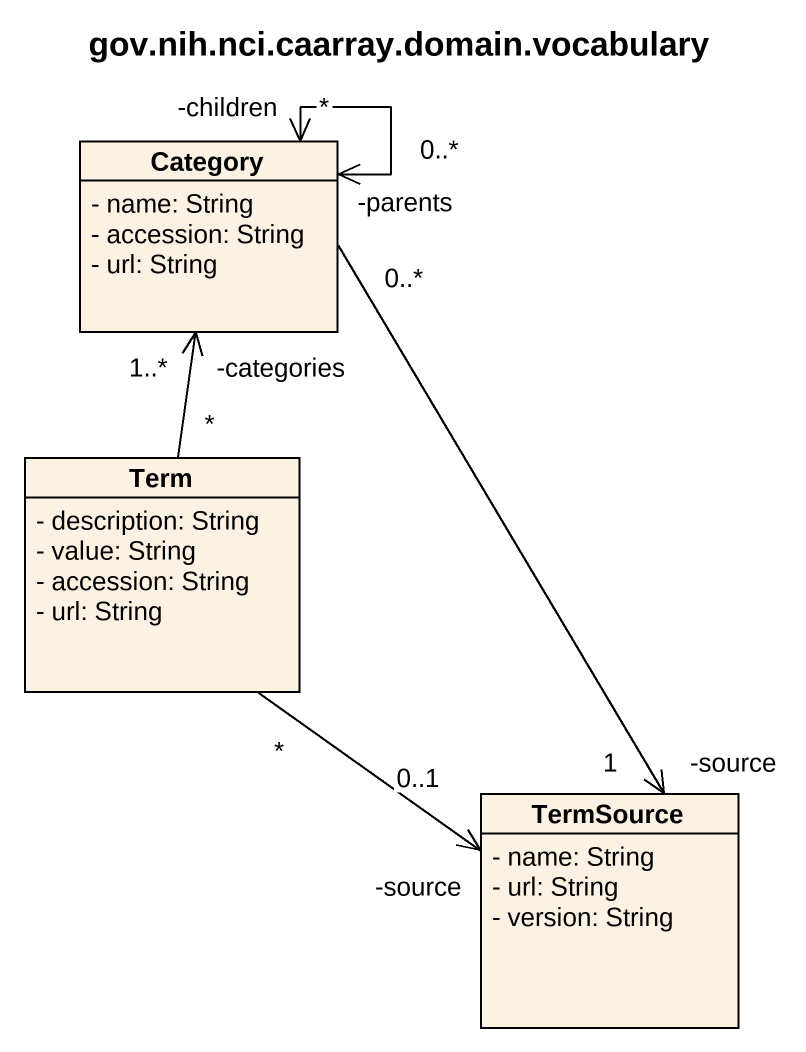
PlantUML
@startuml
title gov.nih.nci.caarray.domain.vocabulary
hide circle
hide empty members
skinparam classAttributeIconSize 0
class Category {
  - name: String
  - accession: String
  - url: String
}
class Term {
  - description: String
  - value: String
  - accession: String
  - url: String
}
class TermSource {
  - name: String
  - url: String
  - version: String
}
Category "-parents\n0..*" <--> "-children\n*" Category
Category "0..*" --> "-source\n1" TermSource
Term "*" -up-> "-categories\n1..*" Category
Term "*" --> "-source\n0..1" TermSource
@enduml
